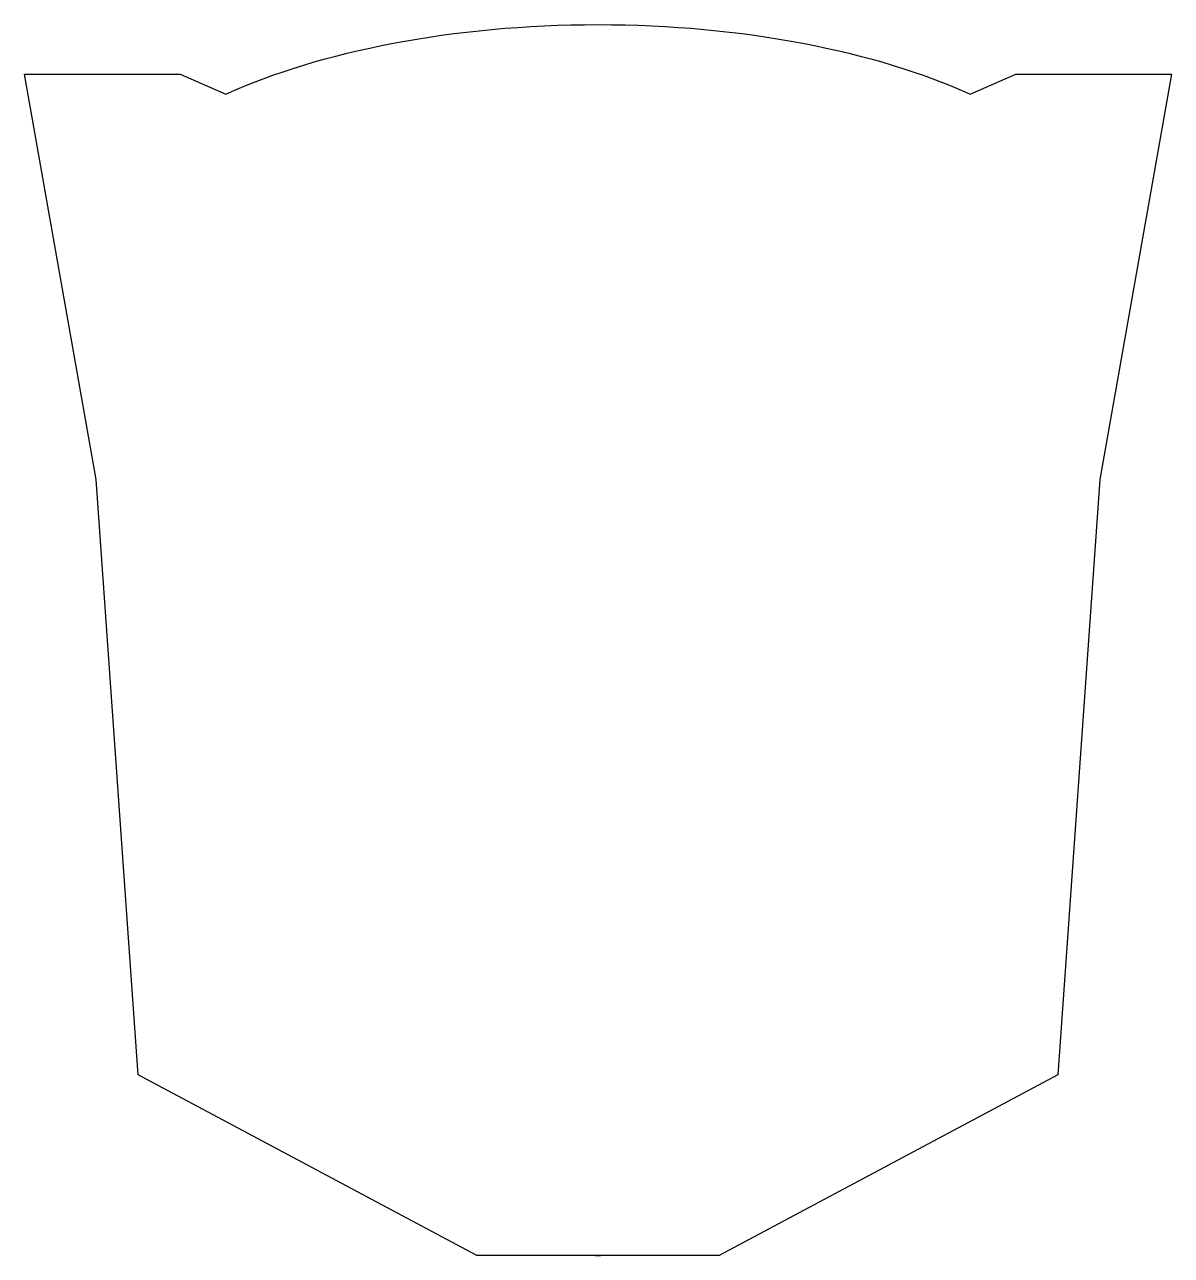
# Model space of a CAD drawing. Header units: centimetres. Extents: x -6.4 to 5.9, y -6.5 to 6.7.
import ezdxf

# ---------------------------------------------------------------- set-up
doc = ezdxf.new("R2010")
doc.units = ezdxf.units.CM
doc.header["$MEASUREMENT"] = 0
doc.layers.add('Camada 1', color=7, linetype='Continuous')

msp = doc.modelspace()

# ---------------------------------------------------------------- linework, layer by layer
at = {"layer": 'Camada 1'}
msp.add_open_spline([(-0.28281, -6.46762), (-0.28281, -6.46762), (1.0401, -6.46762), (1.0401, -6.46762), (1.0401, -6.46762), (1.0401, -6.46762), (4.66489, -4.53616), (4.66489, -4.53616), (4.66489, -4.53616), (4.66489, -4.53616), (5.11468, 1.8403), (5.11468, 1.8403), (5.11468, 1.8403), (5.11468, 1.8403), (5.88197, 6.17947), (5.88197, 6.17947), (5.88197, 6.17947), (5.88197, 6.17947), (4.2151, 6.17946), (4.2151, 6.17946), (4.2151, 6.17946), (4.2151, 6.17946), (3.72861, 5.96467), (3.72861, 5.96467), (3.72861, 5.96467), (2.70877, 6.42433), (1.29987, 6.70863), (-0.25636, 6.70863), (-0.25636, 6.70863), (-1.81259, 6.70863), (-3.22151, 6.42433), (-4.24135, 5.96467), (-4.24135, 5.96467), (-4.24135, 5.96467), (-4.72781, 6.17946), (-4.72781, 6.17946), (-4.72781, 6.17946), (-4.72781, 6.17946), (-6.39469, 6.17946), (-6.39469, 6.17946), (-6.39469, 6.17946), (-6.39469, 6.17946), (-5.6274, 1.84029), (-5.6274, 1.84029), (-5.6274, 1.84029), (-5.6274, 1.84029), (-5.17761, -4.53617), (-5.17761, -4.53617), (-5.17761, -4.53617), (-5.17761, -4.53617), (-1.55282, -6.46763), (-1.55282, -6.46763), (-1.55282, -6.46763), (-1.55282, -6.46763), (-0.2299, -6.46762), (-0.2299, -6.46762), (-0.2299, -6.46762), (-0.2299, -6.46762), (-0.28281, -6.46762), (-0.28281, -6.46762)], degree=3, knots=[0, 0, 0, 0, 0.0625, 0.0625, 0.0625, 0.0625, 0.125, 0.125, 0.125, 0.125, 0.1875, 0.1875, 0.1875, 0.1875, 0.25, 0.25, 0.25, 0.25, 0.3125, 0.3125, 0.3125, 0.3125, 0.375, 0.375, 0.375, 0.375, 0.4375, 0.4375, 0.4375, 0.4375, 0.5, 0.5, 0.5, 0.5, 0.5625, 0.5625, 0.5625, 0.5625, 0.625, 0.625, 0.625, 0.625, 0.6875, 0.6875, 0.6875, 0.6875, 0.75, 0.75, 0.75, 0.75, 0.8125, 0.8125, 0.8125, 0.8125, 0.875, 0.875, 0.875, 0.875, 1, 1, 1, 1], dxfattribs=at)

doc.saveas('drawing.dxf')
